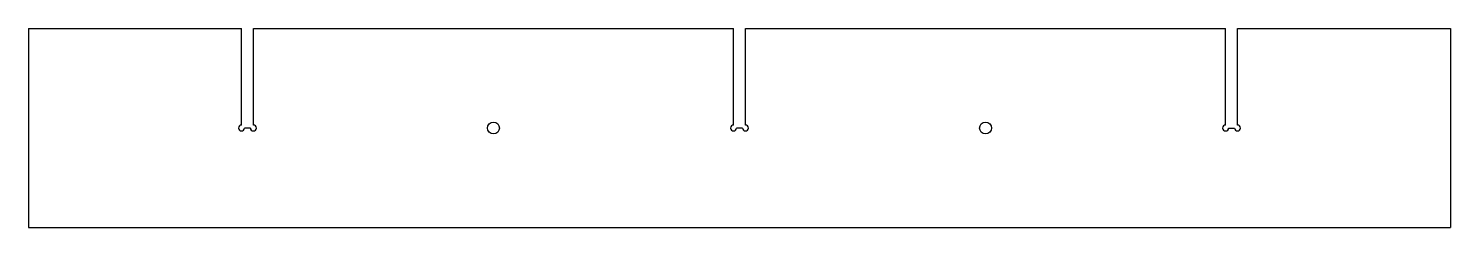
# Model space of a CAD drawing. Header units: millimetres. Extents: x -358 to 358, y 0 to 100.
import ezdxf

# ---------------------------------------------------------------- set-up
doc = ezdxf.new("R2010")
doc.units = ezdxf.units.MM

msp = doc.modelspace()

# ---------------------------------------------------------------- linework, layer by layer
at = {"color": 7, "linetype": 'Continuous', "lineweight": 25}
for p, q in [((-357.62, 100), (-250.49, 100)), ((-357.62, 100), (-357.62, 0)), ((-250.49, 51.5), (-250.49, 100)), ((-244.49, 100), (-3, 100)), ((-244.49, 51.5), (-244.49, 100)), ((-3, 51.5), (-3, 100)), ((3, 100), (244.49, 100)), ((3, 51.5), (3, 100)), ((244.49, 51.5), (244.49, 100)), ((250.49, 51.5), (250.49, 100)), ((250.49, 100), (357.62, 100)), ((357.62, 100), (357.62, 0)), ((-245.99, 50), (-248.99, 50)), ((1.5, 50), (-1.5, 50)), ((245.99, 50), (248.99, 50)), ((-357.62, 0), (357.62, 0))]:
    msp.add_line(p, q, dxfattribs=at)
for centre in [(-123.74, 50), (123.74, 50)]:
    msp.add_circle(centre, 3, dxfattribs=at)
for centre, start, end in [((-250.49, 50), 90, 0), ((-244.49, 50), 180, 90), ((-3, 50), 90, 0), ((3, 50), 180, 90), ((244.49, 50), 90, 0), ((250.49, 50), 180, 90)]:
    msp.add_arc(centre, 1.5, start, end, dxfattribs=at)

doc.saveas('drawing.dxf')
